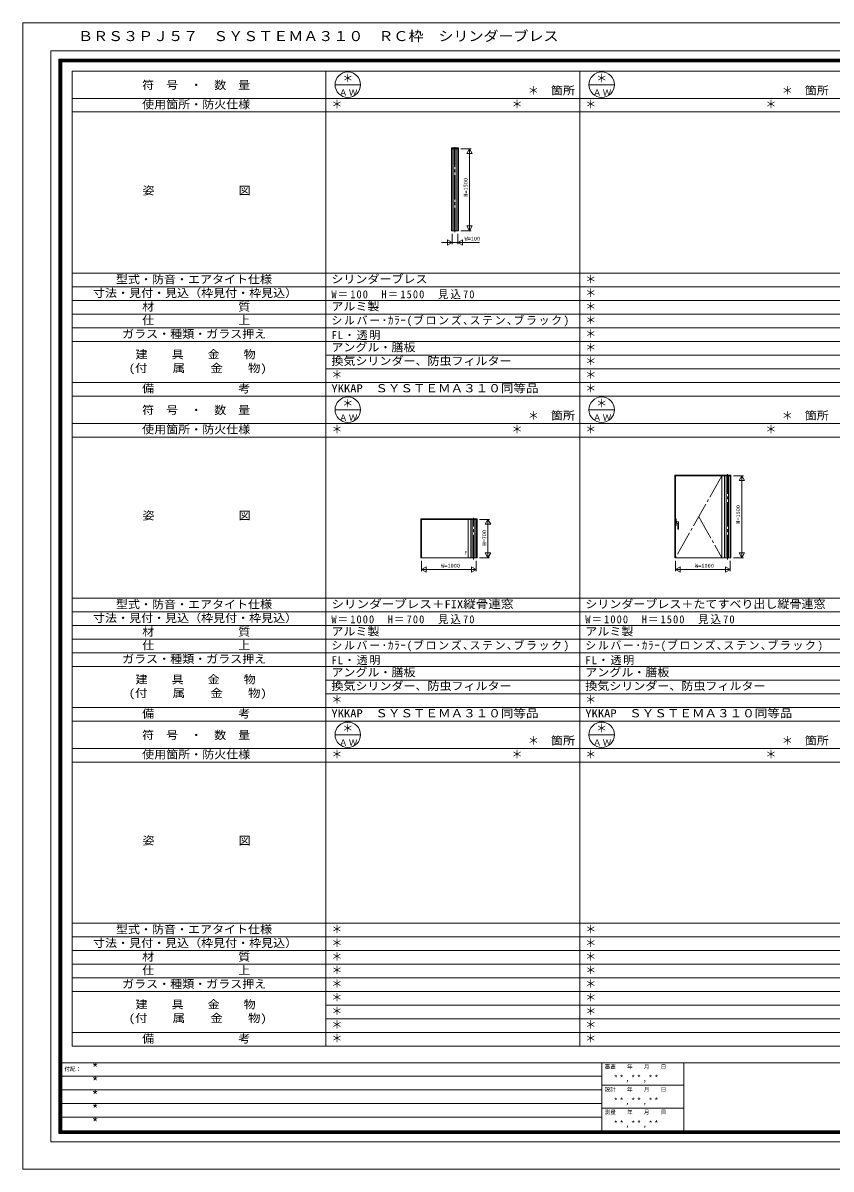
# Model space of a CAD drawing. Units: millimetres, scale not verified. Extents: x -14850 to 14850, y -10500 to 10500.
# Drawn here: x -14850 to -49, y -10500 to 10500 of the extents above; entities that cross this region are included whole.
import ezdxf
from ezdxf.enums import TextEntityAlignment as Align

# ---------------------------------------------------------------- set-up
doc = ezdxf.new("R2010")
doc.units = ezdxf.units.MM
doc.header["$LTSCALE"] = 50
doc.linetypes.add('CHAIN2', pattern=[12, 9, -1, 1, -1])
doc.layers.add('0-0_0', color=7, linetype='Continuous')
for name, color, linetype, lineweight in [('0-1_USER1', 7, 'Continuous', 9), ('0-2_YKK_ZWAK', 4, 'Continuous', 9), ('0-3_YKK_11', 2, 'Continuous', 9), ('0-4_YKK_12', 3, 'Continuous', 9)]:
    doc.layers.add(name, color=color, linetype=linetype, lineweight=lineweight)
doc.styles.add('ＭＳ ゴシック', font='')
doc.styles.get('ＭＳ ゴシック').set_extended_font_data('MS Gothic')

msp = doc.modelspace()

# ---------------------------------------------------------------- linework, layer by layer
at = {"layer": '0-1_USER1'}
for p, q in [((-14850, 10500), (14850, 10500)), ((-14850, -10500), (-14850, 10500)), ((-14340.23, 9987.41), (14340.79, 9987.41)), ((-14340.23, -9999.25), (-14340.23, 9987.41)), ((-14190.23, 9837.97), (14190.23, 9837.97)), ((-14190.23, -9849.81), (-14190.23, 9837.97)), ((-14177.82, 9825.57), (14177.82, 9825.57)), ((-14177.82, -9837.41), (-14177.82, 9825.57)), ((-14164.85, 9812.59), (14165.42, 9812.59)), ((-14164.85, -9825), (-14164.85, 9812.59)), ((-14152.44, 9799.62), (14152.45, 9799.62)), ((-14152.44, -9812.03), (-14152.44, 9799.62)), ((-14140.04, 9787.22), (14140.04, 9787.22)), ((-14140.04, -9799.06), (-14140.04, 9787.22)), ((-13949.96, 9617.94), (13950.04, 9617.94)), ((-13949.96, -8247.06), (-13949.96, 9617.94)), ((-9299.96, -8247.06), (-9299.96, 9617.94)), ((-4649.96, -8247.06), (-4649.96, 9617.94)), ((-9133.29, 9367.94), (-8666.63, 9367.94)), ((-4483.29, 9367.94), (-4016.63, 9367.94)), ((-13949.96, 9117.94), (13950.04, 9117.94)), ((-13949.96, 8867.94), (13950.04, 8867.94)), ((-13949.96, 5912.94), (13950.04, 5912.94)), ((-13949.96, 5662.94), (13950.04, 5662.94)), ((-13949.96, 5412.94), (13950.04, 5412.94)), ((-13949.96, 5162.94), (13950.04, 5162.94)), ((-13949.96, 4912.94), (13950.04, 4912.94)), ((-13949.96, 4662.94), (13950.04, 4662.94)), ((-9299.96, 4412.94), (13950.04, 4412.94)), ((-9299.96, 4162.94), (13950.04, 4162.94)), ((-13949.96, 3912.94), (13950.04, 3912.94)), ((-13949.96, 3662.94), (13950.04, 3662.94)), ((-9133.29, 3412.94), (-8666.63, 3412.94)), ((-4483.29, 3412.94), (-4016.63, 3412.94)), ((-13949.96, 3162.94), (13950.04, 3162.94)), ((-13949.96, 2912.94), (13950.04, 2912.94)), ((-13949.96, -42.06), (13950.04, -42.06)), ((-13949.96, -292.06), (13950.04, -292.06)), ((-13949.96, -542.06), (13950.04, -542.06)), ((-13949.96, -792.06), (13950.04, -792.06)), ((-13949.96, -1042.06), (13950.04, -1042.06)), ((-13949.96, -1292.06), (13950.04, -1292.06)), ((-9299.96, -1542.06), (13950.04, -1542.06)), ((-9299.96, -1792.06), (13950.04, -1792.06)), ((-13949.96, -2042.06), (13950.04, -2042.06)), ((-13949.96, -2292.06), (13950.04, -2292.06)), ((-9133.29, -2542.06), (-8666.63, -2542.06)), ((-4483.29, -2542.06), (-4016.63, -2542.06)), ((-13949.96, -2792.06), (13950.04, -2792.06)), ((-13949.96, -3042.06), (13950.04, -3042.06)), ((-13949.96, -5997.06), (13950.04, -5997.06)), ((-13949.96, -6247.06), (13950.04, -6247.06)), ((-13949.96, -6497.06), (13950.04, -6497.06)), ((-13949.96, -6747.06), (13950.04, -6747.06)), ((-13949.96, -6997.06), (13950.04, -6997.06)), ((-13949.96, -7247.06), (13950.04, -7247.06)), ((-9299.96, -7497.06), (13950.04, -7497.06)), ((-9299.96, -7747.06), (13950.04, -7747.06)), ((-13949.96, -7997.06), (13950.04, -7997.06)), ((-13949.96, -8247.06), (13950.04, -8247.06)), ((-14190.23, -8550.56), (14190.23, -8550.56)), ((-4245.68, -8550.56), (-4245.68, -9849.81)), ((-2746.8, -8550.56), (-2746.8, -9849.81)), ((-4245.68, -8798.68), (-14190.23, -8798.68)), ((-2746.8, -8965.6), (-4245.68, -8965.6)), ((-4245.68, -9049.62), (-14190.23, -9049.62)), ((-4245.68, -9299.44), (-14190.23, -9299.44)), ((-2746.8, -9382.33), (-4245.68, -9382.33)), ((-4245.68, -9549.25), (-14190.23, -9549.25)), ((14190.23, -9849.81), (-14190.23, -9849.81)), ((14177.82, -9837.41), (-14177.82, -9837.41)), ((14165.42, -9825), (-14164.85, -9825)), ((14152.45, -9812.03), (-14152.44, -9812.03)), ((14140.04, -9799.06), (-14140.04, -9799.06)), ((14340.79, -9999.25), (-14340.23, -9999.25)), ((-14850, -10500), (14850, -10500))]:
    msp.add_line(p, q, dxfattribs=at)
for centre in [(-8899.96, 9367.94), (-4249.96, 9367.94), (-8899.96, 3412.94), (-4249.96, 3412.94), (-8899.96, -2542.06), (-4249.96, -2542.06)]:
    msp.add_circle(centre, 233.33, dxfattribs=at)
at = {"layer": '0-2_YKK_ZWAK'}
for p, q in [((-6871.96, 8208.45), (-7001.96, 8208.45)), ((-7001.96, 8208.45), (-7001.96, 6693.45)), ((-6886.96, 8193.45), (-6986.96, 8193.45)), ((-6986.96, 8193.45), (-6986.96, 6693.45)), ((-6960.96, 6693.45), (-6960.96, 8193.45)), ((-6912.96, 6693.45), (-6912.96, 8193.45)), ((-6886.96, 6693.45), (-6886.96, 8193.45)), ((-6871.96, 6693.45), (-6871.96, 8208.45)), ((-7001.96, 6693.45), (-6871.96, 6693.45)), ((-6986.96, 6693.45), (-6886.96, 6693.45)), ((-1883.28, 2216.78), (-2913.28, 2216.78)), ((-2913.28, 2216.78), (-2913.28, 701.78)), ((-2048.28, 2201.78), (-2898.28, 2201.78)), ((-2898.28, 2201.78), (-2898.28, 701.78)), ((-2048.28, 2201.78), (-2048.28, 701.78)), ((-2048.28, 701.78), (-2048.28, 2201.78)), ((-1998.28, 2201.78), (-2048.28, 2201.78)), ((-1998.28, 2201.78), (-1998.28, 701.78)), ((-1998.28, 701.78), (-1998.28, 2201.78)), ((-1898.28, 2201.78), (-1998.28, 2201.78)), ((-1972.28, 701.78), (-1972.28, 2201.78)), ((-1924.28, 701.78), (-1924.28, 2201.78)), ((-1898.28, 701.78), (-1898.28, 2201.78)), ((-1883.28, 701.78), (-1883.28, 2216.78)), ((-6533.28, 1416.78), (-7563.28, 1416.78)), ((-7563.28, 1416.78), (-7563.28, 701.78)), ((-6698.28, 1401.78), (-7548.28, 1401.78)), ((-6698.28, 1401.78), (-7548.28, 1401.78)), ((-7548.28, 1401.78), (-7548.28, 701.78)), ((-7548.28, 1401.78), (-7548.28, 701.78)), ((-6698.28, 1401.78), (-6698.28, 701.78)), ((-6698.28, 701.78), (-6698.28, 1401.78)), ((-6698.28, 701.78), (-6698.28, 1401.78)), ((-6648.28, 1401.78), (-6698.28, 1401.78)), ((-6648.28, 1401.78), (-6648.28, 701.78)), ((-6648.28, 701.78), (-6648.28, 1401.78)), ((-6548.28, 1401.78), (-6648.28, 1401.78)), ((-6622.28, 701.78), (-6622.28, 1401.78)), ((-6574.28, 701.78), (-6574.28, 1401.78)), ((-6548.28, 701.78), (-6548.28, 1401.78)), ((-6533.28, 701.78), (-6533.28, 1416.78)), ((-7563.28, 701.78), (-6533.28, 701.78)), ((-7548.28, 701.78), (-6698.28, 701.78)), ((-7548.28, 701.78), (-6698.28, 701.78)), ((-6698.28, 701.78), (-6648.28, 701.78)), ((-6648.28, 701.78), (-6548.28, 701.78)), ((-2913.28, 701.78), (-1883.28, 701.78)), ((-2898.28, 701.78), (-2048.28, 701.78)), ((-2048.28, 701.78), (-1998.28, 701.78)), ((-1998.28, 701.78), (-1898.28, 701.78))]:
    msp.add_line(p, q, dxfattribs=at)
at = {"layer": '0-2_YKK_ZWAK', "linetype": 'CHAIN2'}
for p, q in [((-6936.96, 6663.45), (-6936.96, 8223.45)), ((-2048.28, 2201.78), (-2898.28, 701.78)), ((-1948.28, 671.78), (-1948.28, 2231.78)), ((-6598.28, 671.78), (-6598.28, 1431.78)), ((-2473.28, 1451.78), (-2048.28, 701.78))]:
    msp.add_line(p, q, dxfattribs=at)
at = {"layer": '0-3_YKK_11'}
for p, q in [((-6826.96, 8193.45), (-6641.96, 8193.45)), ((-6671.96, 6694.45), (-6671.96, 8192.45)), ((-6721.96, 8106.85), (-6621.96, 8106.85)), ((-6621.96, 6780.05), (-6721.96, 6780.05)), ((-6721.96, 6780.05), (-6671.96, 6693.45)), ((-6671.96, 6693.45), (-6621.96, 6780.05)), ((-7072.56, 6528.45), (-7072.56, 6428.45)), ((-6985.96, 6478.45), (-7072.56, 6528.45)), ((-6986.96, 6633.45), (-6986.96, 6448.45)), ((-6886.96, 6633.45), (-6886.96, 6448.45)), ((-6826.96, 6693.45), (-6641.96, 6693.45)), ((-7185.96, 6478.45), (-6487.96, 6478.45)), ((-7072.56, 6428.45), (-6985.96, 6478.45)), ((-1838.28, 2201.78), (-1653.28, 2201.78)), ((-1683.28, 702.78), (-1683.28, 2200.78)), ((-6488.28, 1401.78), (-6303.28, 1401.78)), ((-6333.28, 1401.78), (-6383.28, 1315.18)), ((-6383.28, 1315.18), (-6283.28, 1315.18)), ((-6283.28, 1315.18), (-6333.28, 1401.78)), ((-6333.28, 702.78), (-6333.28, 1400.78)), ((-7548.28, 641.78), (-7548.28, 456.78)), ((-6548.28, 641.78), (-6548.28, 456.78)), ((-6488.28, 701.78), (-6303.28, 701.78)), ((-6383.28, 788.38), (-6333.28, 701.78)), ((-6283.28, 788.38), (-6383.28, 788.38)), ((-6333.28, 701.78), (-6283.28, 788.38)), ((-2898.28, 641.78), (-2898.28, 456.78)), ((-1898.28, 641.78), (-1898.28, 456.78)), ((-1838.28, 701.78), (-1653.28, 701.78)), ((-1633.28, 788.38), (-1733.28, 788.38)), ((-1733.28, 788.38), (-1683.28, 701.78)), ((-1683.28, 701.78), (-1633.28, 788.38)), ((-7461.68, 536.78), (-7548.28, 486.78)), ((-7548.28, 486.78), (-7461.68, 436.78)), ((-7547.28, 486.78), (-6549.28, 486.78)), ((-7461.68, 436.78), (-7461.68, 536.78)), ((-2897.28, 486.78), (-1899.28, 486.78)), ((-1898.28, 486.78), (-1984.88, 536.78)), ((-1984.88, 536.78), (-1984.88, 436.78)), ((-1984.88, 436.78), (-1898.28, 486.78))]:
    msp.add_line(p, q, dxfattribs=at)
msp.add_lwpolyline([(-6621.96, 8106.85), (-6671.96, 8193.45), (-6721.96, 8106.85)], dxfattribs=at)
for points in [[(-6886.96, 6478.45), (-6800.36, 6428.45), (-6800.36, 6528.45)], [(-1733.28, 2115.18), (-1633.28, 2115.18), (-1683.28, 2201.78)], [(-6634.88, 436.78), (-6548.28, 486.78), (-6634.88, 536.78)], [(-2811.68, 536.78), (-2898.28, 486.78), (-2811.68, 436.78)]]:
    msp.add_lwpolyline(points, close=True, dxfattribs=at)
at = {"layer": '0-4_YKK_12'}
for p, q in [((-2898.28, 1291.78), (-2898.28, 1411.78)), ((-2898.28, 1411.78), (-2888.28, 1411.78)), ((-2898.28, 1291.78), (-2898.28, 1411.78)), ((-2898.28, 1411.78), (-2888.28, 1411.78)), ((-2888.28, 1291.78), (-2898.28, 1291.78)), ((-2888.28, 1291.78), (-2898.28, 1291.78)), ((-2888.28, 1411.78), (-2888.28, 1291.78)), ((-2888.28, 1411.78), (-2888.28, 1291.78)), ((-2888.28, 1368.28), (-2843.28, 1356.23)), ((-2888.28, 1368.28), (-2843.28, 1356.23)), ((-2888.28, 1335.28), (-2877.28, 1338.23)), ((-2888.28, 1335.28), (-2877.28, 1338.23)), ((-2877.28, 1365.34), (-2877.28, 1338.23)), ((-2877.28, 1365.34), (-2877.28, 1338.23)), ((-2877.28, 1338.23), (-2861.98, 1334.13)), ((-2877.28, 1338.23), (-2861.98, 1334.13)), ((-2858.28, 1329.3), (-2858.28, 1221.78)), ((-2858.28, 1329.3), (-2858.28, 1221.78)), ((-2843.28, 1356.23), (-2843.28, 1221.78)), ((-2843.28, 1356.23), (-2843.28, 1221.78)), ((-2858.28, 1221.78), (-2843.28, 1221.78)), ((-2858.28, 1221.78), (-2843.28, 1221.78))]:
    msp.add_line(p, q, dxfattribs=at)
msp.add_arc((-2863.28, 1329.3), 5, 0, 75, dxfattribs=at)
msp.add_arc((-2863.28, 1329.3), 5, 0, 75, dxfattribs=at)

# ---------------------------------------------------------------- texts
at = {"layer": '0-0_0', "color": 3, "style": 'ＭＳ ゴシック', "width": 1.1}
msp.add_text('ＢＲＳ３ＰＪ５７\u3000ＳＹＳＴＥＭＡ３１０\u3000ＲＣ枠\u3000シリンダーブレス', height=183.3, dxfattribs=at).set_placement((-13840.22, 10112.41), align=Align.BOTTOM_LEFT)
at = {"layer": '0-0_0', "style": 'ＭＳ ゴシック'}
for p in [(-8999.96, 9367.94), (-4349.96, 9367.94), (-5599.96, 9142.94), (-949.96, 9142.94), (-9199.96, 8892.94), (-5899.96, 8892.94), (-4549.96, 8892.94), (-1249.96, 8892.94), (-4549.96, 5687.94), (-4549.96, 5437.94), (-4549.96, 5187.94), (-4549.96, 4937.94), (-4549.96, 4687.94), (-4549.96, 4437.94), (-4549.96, 4187.94), (-9199.96, 3937.94), (-4549.96, 3937.94), (-4549.96, 3687.94), (-8999.96, 3412.94), (-4349.96, 3412.94), (-5599.96, 3187.94), (-949.96, 3187.94), (-9199.96, 2937.94), (-5899.96, 2937.94), (-4549.96, 2937.94), (-1249.96, 2937.94), (-9199.96, -2017.06), (-4549.96, -2017.06), (-8999.96, -2542.06), (-4349.96, -2542.06), (-5599.96, -2767.06), (-949.96, -2767.06), (-9199.96, -3017.06), (-5899.96, -3017.06), (-4549.96, -3017.06), (-1249.96, -3017.06), (-9199.96, -6222.06), (-4549.96, -6222.06), (-9199.96, -6472.06), (-4549.96, -6472.06), (-9199.96, -6722.06), (-4549.96, -6722.06), (-9199.96, -6972.06), (-4549.96, -6972.06), (-9199.96, -7222.06), (-4549.96, -7222.06), (-9199.96, -7472.06), (-4549.96, -7472.06), (-9199.96, -7722.06), (-4549.96, -7722.06), (-9199.96, -7972.06), (-4549.96, -7972.06), (-9199.96, -8222.06), (-4549.96, -8222.06)]:
    msp.add_text('＊', height=146.6, dxfattribs=at).set_placement(p, align=Align.BOTTOM_LEFT)
for s, width, p in [('シリンダーブレス', 1.1, (-9199.96, 5687.94)), ('アルミ製', 1.1, (-9199.96, 5187.94)), ('アングル・膳板', 1.1, (-9199.96, 4437.94)), ('換気シリンダー、防虫フィルター', 1.1, (-9199.96, 4187.94)), ('YKKAP\u3000ＳＹＳＴＥＭＡ３１０同等品', 1.15, (-9199.96, 3687.94)), ('シリンダーブレス＋FIX縦骨連窓', 1.15, (-9199.96, -267.06)), ('シリンダーブレス＋たてすべり出し縦骨連窓', 1.1, (-4549.96, -267.06)), ('アルミ製', 1.1, (-9199.96, -767.06)), ('アルミ製', 1.1, (-4549.96, -767.06)), ('アングル・膳板', 1.1, (-9199.96, -1517.06)), ('アングル・膳板', 1.1, (-4549.96, -1517.06)), ('換気シリンダー、防虫フィルター', 1.1, (-9199.96, -1767.06)), ('換気シリンダー、防虫フィルター', 1.1, (-4549.96, -1767.06)), ('YKKAP\u3000ＳＹＳＴＥＭＡ３１０同等品', 1.15, (-9199.96, -2267.06)), ('YKKAP\u3000ＳＹＳＴＥＭＡ３１０同等品', 1.15, (-4549.96, -2267.06))]:
    msp.add_text(s, height=146.6, dxfattribs=dict(at, width=width)).set_placement(p, align=Align.BOTTOM_LEFT)
at = {"layer": '0-0_0', "char_height": 146.6, "attachment_point": 7, "style": 'ＭＳ ゴシック'}
for s, insert in [('\\T1.21;\\W0.95;W＝100\u3000H＝1500\\~\\~見込70', (-9199.96, 5437.94)), ('\\T1.15;シルバー･ｶﾗｰ(ブロンズ､ステン､ブラック)', (-9199.96, 4937.94)), ('\\T1.16;FL・透明', (-9199.96, 4687.94)), ('\\T1.21;\\W0.95;W＝1000\u3000H＝700\\~\\~見込70', (-9199.96, -517.06)), ('\\T1.21;\\W0.95;W＝1000\u3000H＝1500\\~\\~見込70', (-4549.96, -517.06)), ('\\T1.15;シルバー･ｶﾗｰ(ブロンズ､ステン､ブラック)', (-9199.96, -1017.06)), ('\\T1.15;シルバー･ｶﾗｰ(ブロンズ､ステン､ブラック)', (-4549.96, -1017.06)), ('\\T1.16;FL・透明', (-9199.96, -1267.06)), ('\\T1.16;FL・透明', (-4549.96, -1267.06))]:
    msp.add_mtext(s, dxfattribs=dict(at, insert=insert))
at = {"layer": '0-1_USER1', "style": 'ＭＳ ゴシック'}
for s, width, p in [('符\u3000号\u3000・\u3000数\u3000量', 1.1, (-12666.33, 9242.94)), ('箇所', 1.1, (-5179.96, 9142.94)), ('箇所', 1.1, (-529.96, 9142.94)), ('使用箇所・防火仕様', 1.1, (-12666.33, 8887.94)), ('姿\u3000\u3000\u3000\u3000\u3000\u3000\u3000図', 1.1, (-12659.66, 7310.44)), ('型式・防音・エアタイト仕様', 1.1, (-13146.33, 5682.94)), ('寸法・見付・見込（枠見付・枠見込）', 1.1, (-13566.33, 5432.94)), ('材\u3000\u3000\u3000\u3000\u3000\u3000\u3000質', 1.1, (-12666.33, 5182.94)), ('仕\u3000\u3000\u3000\u3000\u3000\u3000\u3000上', 1.1, (-12666.33, 4932.94)), ('ガラス・種類・ガラス押え', 1.1, (-13033, 4682.94)), ('建\u3000\u3000具\u3000\u3000金\u3000\u3000物', 1.1, (-12786.33, 4307.94)), ('(付\u3000\u3000属\u3000\u3000金\u3000\u3000物)', 1.15, (-12913, 4057.94)), ('備\u3000\u3000\u3000\u3000\u3000\u3000\u3000考', 1.1, (-12666.33, 3682.94)), ('符\u3000号\u3000・\u3000数\u3000量', 1.1, (-12666.33, 3287.94)), ('箇所', 1.1, (-5179.96, 3187.94)), ('箇所', 1.1, (-529.96, 3187.94)), ('使用箇所・防火仕様', 1.1, (-12666.33, 2932.94)), ('姿\u3000\u3000\u3000\u3000\u3000\u3000\u3000図', 1.1, (-12659.66, 1355.44)), ('型式・防音・エアタイト仕様', 1.1, (-13146.33, -272.06)), ('寸法・見付・見込（枠見付・枠見込）', 1.1, (-13566.33, -522.06)), ('材\u3000\u3000\u3000\u3000\u3000\u3000\u3000質', 1.1, (-12666.33, -772.06)), ('仕\u3000\u3000\u3000\u3000\u3000\u3000\u3000上', 1.1, (-12666.33, -1022.06)), ('ガラス・種類・ガラス押え', 1.1, (-13033, -1272.06)), ('建\u3000\u3000具\u3000\u3000金\u3000\u3000物', 1.1, (-12786.33, -1647.06)), ('(付\u3000\u3000属\u3000\u3000金\u3000\u3000物)', 1.15, (-12913, -1897.06)), ('備\u3000\u3000\u3000\u3000\u3000\u3000\u3000考', 1.1, (-12666.33, -2272.06)), ('符\u3000号\u3000・\u3000数\u3000量', 1.1, (-12666.33, -2667.06)), ('箇所', 1.1, (-5179.96, -2767.06)), ('箇所', 1.1, (-529.96, -2767.06)), ('使用箇所・防火仕様', 1.1, (-12666.33, -3022.06)), ('姿\u3000\u3000\u3000\u3000\u3000\u3000\u3000図', 1.1, (-12659.66, -4599.56)), ('型式・防音・エアタイト仕様', 1.1, (-13146.33, -6227.06)), ('寸法・見付・見込（枠見付・枠見込）', 1.1, (-13566.33, -6477.06)), ('材\u3000\u3000\u3000\u3000\u3000\u3000\u3000質', 1.1, (-12666.33, -6727.06)), ('仕\u3000\u3000\u3000\u3000\u3000\u3000\u3000上', 1.1, (-12666.33, -6977.06)), ('ガラス・種類・ガラス押え', 1.1, (-13033, -7227.06)), ('建\u3000\u3000具\u3000\u3000金\u3000\u3000物', 1.1, (-12786.33, -7602.06)), ('(付\u3000\u3000属\u3000\u3000金\u3000\u3000物)', 1.15, (-12913, -7852.06)), ('備\u3000\u3000\u3000\u3000\u3000\u3000\u3000考', 1.1, (-12666.33, -8227.06))]:
    msp.add_text(s, height=146.6, dxfattribs=dict(at, width=width)).set_placement(p, align=Align.BOTTOM_LEFT)
at = {"layer": '0-1_USER1', "color": 3, "style": 'ＭＳ ゴシック'}
for p in [(-13590.04, -8798.68), (-13590.04, -9049.62), (-13590.04, -9299.62), (-13590.04, -9550.38), (-13590.04, -9800.38)]:
    msp.add_text('*', height=183.3, dxfattribs=at).set_placement(p, align=Align.BOTTOM_LEFT)
at = {"layer": '0-1_USER1', "color": 4, "style": 'ＭＳ ゴシック'}
for s, p in [('審査\u3000\u3000年\u3000\u3000月\u3000\u3000日', (-4195.68, -8683.68)), ('付記：', (-14090.04, -8723.68)), ('設計\u3000\u3000年\u3000\u3000月\u3000\u3000日', (-4195.68, -9098.72)), ('測量\u3000\u3000年\u3000\u3000月\u3000\u3000日', (-4195.68, -9515.45))]:
    msp.add_text(s, height=73.31, dxfattribs=at).set_placement(p, align=Align.BOTTOM_LEFT)
at = {"layer": '0-1_USER1', "char_height": 110, "attachment_point": 7, "style": 'ＭＳ ゴシック'}
for s, insert in [('\\T1.17;ＡＷ', (-9059.96, 9167.94)), ('\\T1.17;ＡＷ', (-4409.96, 9167.94)), ('\\T1.17;ＡＷ', (-9059.96, 3212.94)), ('\\T1.17;ＡＷ', (-4409.96, 3212.94)), ('\\T1.17;ＡＷ', (-9059.96, -2742.06)), ('\\T1.17;ＡＷ', (-4409.96, -2742.06)), ('\\T1.39;\\W0.85;**,**,**', (-4029.7, -8916.54)), ('\\T1.39;\\W0.85;**,**,**', (-4029.7, -9333.27)), ('\\T1.39;\\W0.85;**,**,**', (-4029.7, -9750))]:
    msp.add_mtext(s, dxfattribs=dict(at, insert=insert))
at = {"layer": '0-2_YKK_ZWAK', "style": 'ＭＳ ゴシック'}
msp.add_text('F', height=73.31, dxfattribs=at).set_placement((-6767.14, 731.78), align=Align.BOTTOM_LEFT)
at = {"layer": '0-3_YKK_11', "color": 4, "style": 'ＭＳ ゴシック'}
for s, p in [('H=1500', (-6681.96, 7315.65)), ('H=1500', (-1693.28, 1323.99)), ('H=700', (-6343.28, 923.99))]:
    msp.add_text(s, height=73.31, rotation=90, dxfattribs=at).set_placement(p, align=Align.BOTTOM_LEFT)
for s, p in [('W=100', (-6761.53, 6488.45)), ('W=1000', (-7189.35, 496.78)), ('W=1000', (-2539.35, 496.78))]:
    msp.add_text(s, height=73.31, dxfattribs=at).set_placement(p, align=Align.BOTTOM_LEFT)

doc.saveas('drawing.dxf')
